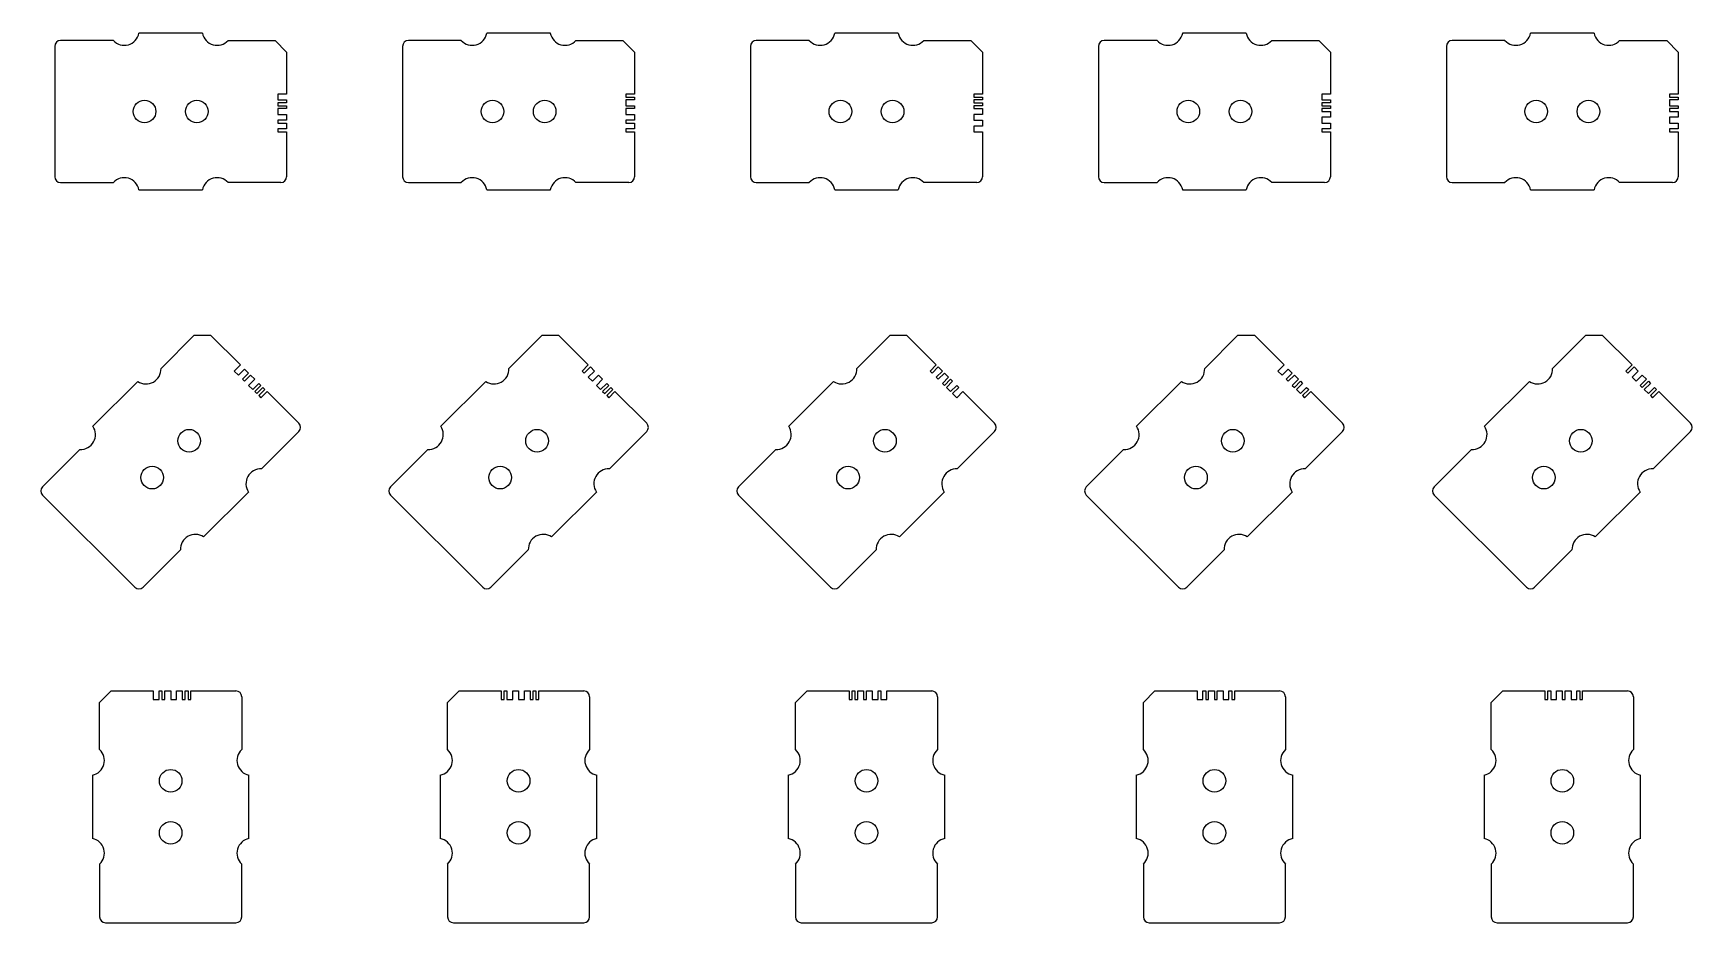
# Model space of a CAD drawing. Header units: millimetres. Extents: x -47 to 1127, y -640 to 27.
# Drawn here: x 553 to 1127, y -280 to 27 of the extents above; entities that cross this region are included whole.
import ezdxf

# ---------------------------------------------------------------- set-up
doc = ezdxf.new("R2010")
doc.units = ezdxf.units.MM
doc.layers.add('High_Quality', color=5, linetype='Continuous')
doc.layers.add('Normal_Quality', color=3, linetype='Continuous')

# ---------------------------------------------------------------- blocks, each defined once
blk = doc.blocks.new('MNAK_RECT_HOLE_05')
at = {"layer": 'High_Quality', "color": 5}
for p, q in [((-6, 40), (-6, 37)), ((-6, 37), (-4, 37)), ((-4, 37), (-4, 40)), ((-4, 40), (-3, 40)), ((-3, 40), (-3, 37)), ((-3, 37), (-2, 37)), ((-2, 37), (-2, 40)), ((-2, 40), (-1, 40)), ((-1, 40), (-1, 37)), ((-1, 37), (1, 37)), ((1, 37), (1, 40)), ((1, 40), (3, 40)), ((3, 40), (3, 37)), ((3, 37), (4, 37)), ((4, 37), (4, 40)), ((4, 40), (6, 40)), ((6, 40), (6, 37)), ((6, 37), (7, 37)), ((7, 37), (7, 40))]:
    blk.add_line(p, q, dxfattribs=at)
at = {"layer": 'High_Quality', "color": 5, "linetype": 'Continuous', "lineweight": 25}
for centre in [(0, 9), (0, -9)]:
    blk.add_circle(centre, 3.9, dxfattribs=at)
at = {"layer": 'Normal_Quality', "color": 3}
for p, q in [((-24.5, 36), (-20.5, 40)), ((-20.5, 40), (-6, 40)), ((7, 40), (22.5, 40))]:
    blk.add_line(p, q, dxfattribs=at)
at = {"layer": 'Normal_Quality', "color": 3, "linetype": 'Continuous', "lineweight": 25}
for p, q in [((-24.5, 19.78), (-24.5, 36)), ((24.5, 38), (24.5, 19.78)), ((-27, 10.95), (-27, -10.95)), ((27, -10.95), (27, 10.95)), ((-24.5, -19.78), (-24.5, -38)), ((24.5, -38), (24.5, -19.78)), ((-22.5, -40), (22.5, -40))]:
    blk.add_line(p, q, dxfattribs=at)
for centre, radius, start, end in [((22.5, 38), 2, 0, 90), ((-28, 16), 5.15, -78.80348, 47.1867), ((28, 16), 5.15, 132.8133, -101.19652), ((-28, -16), 5.15, -47.1867, 78.80348), ((28, -16), 5.15, 101.19652, -132.8133), ((-22.5, -38), 2, 180, -90), ((22.5, -38), 2, -90, 0)]:
    blk.add_arc(centre, radius, start, end, dxfattribs=at)
blk = doc.blocks.new('MNAK_RECT_HOLE_06')
at = {"layer": 'High_Quality', "color": 5}
for p, q in [((-6, 40), (-6, 37)), ((-6, 37), (-5, 37)), ((-5, 37), (-5, 40)), ((-5, 40), (-4, 40)), ((-4, 40), (-4, 37)), ((-4, 37), (-2, 37)), ((-2, 37), (-2, 40)), ((-2, 40), (-1, 40)), ((-1, 40), (-1, 37)), ((-1, 37), (1, 37)), ((1, 37), (1, 40)), ((1, 40), (3, 40)), ((3, 40), (3, 37)), ((3, 37), (4, 37)), ((4, 37), (4, 40)), ((4, 40), (6, 40)), ((6, 40), (6, 37)), ((6, 37), (7, 37)), ((7, 37), (7, 40))]:
    blk.add_line(p, q, dxfattribs=at)
at = {"layer": 'High_Quality', "color": 5, "linetype": 'Continuous', "lineweight": 25}
for centre in [(0, 9), (0, -9)]:
    blk.add_circle(centre, 3.9, dxfattribs=at)
at = {"layer": 'Normal_Quality', "color": 3}
for p, q in [((-24.5, 36), (-20.5, 40)), ((-20.5, 40), (-6, 40)), ((7, 40), (22.5, 40))]:
    blk.add_line(p, q, dxfattribs=at)
at = {"layer": 'Normal_Quality', "color": 3, "linetype": 'Continuous', "lineweight": 25}
for p, q in [((-24.5, 19.78), (-24.5, 36)), ((24.5, 38), (24.5, 19.78)), ((-27, 10.95), (-27, -10.95)), ((27, -10.95), (27, 10.95)), ((-24.5, -19.78), (-24.5, -38)), ((24.5, -38), (24.5, -19.78)), ((-22.5, -40), (22.5, -40))]:
    blk.add_line(p, q, dxfattribs=at)
for centre, radius, start, end in [((22.5, 38), 2, 0, 90), ((-28, 16), 5.15, -78.80348, 47.1867), ((28, 16), 5.15, 132.8133, -101.19652), ((-28, -16), 5.15, -47.1867, 78.80348), ((28, -16), 5.15, 101.19652, -132.8133), ((-22.5, -38), 2, 180, -90), ((22.5, -38), 2, -90, 0)]:
    blk.add_arc(centre, radius, start, end, dxfattribs=at)
blk = doc.blocks.new('MNAK_RECT_HOLE_07')
at = {"layer": 'High_Quality', "color": 5}
for p, q in [((-6, 40), (-6, 37)), ((-6, 37), (-5, 37)), ((-5, 37), (-5, 40)), ((-5, 40), (-4, 40)), ((-4, 40), (-4, 37)), ((-4, 37), (-3, 37)), ((-3, 37), (-3, 40)), ((-3, 40), (-2, 40)), ((-2, 40), (-2, 37)), ((-2, 37), (-1, 37)), ((-1, 37), (-1, 40)), ((-1, 40), (1, 40)), ((1, 40), (1, 37)), ((1, 37), (3, 37)), ((3, 37), (3, 40)), ((3, 40), (5, 40)), ((5, 40), (5, 37)), ((5, 37), (7, 37)), ((7, 37), (7, 40))]:
    blk.add_line(p, q, dxfattribs=at)
at = {"layer": 'High_Quality', "color": 5, "linetype": 'Continuous', "lineweight": 25}
for centre in [(0, 9), (0, -9)]:
    blk.add_circle(centre, 3.9, dxfattribs=at)
at = {"layer": 'Normal_Quality', "color": 3}
for p, q in [((-24.5, 36), (-20.5, 40)), ((-20.5, 40), (-6, 40)), ((7, 40), (22.5, 40))]:
    blk.add_line(p, q, dxfattribs=at)
at = {"layer": 'Normal_Quality', "color": 3, "linetype": 'Continuous', "lineweight": 25}
for p, q in [((-24.5, 19.78), (-24.5, 36)), ((24.5, 38), (24.5, 19.78)), ((-27, 10.95), (-27, -10.95)), ((27, -10.95), (27, 10.95)), ((-24.5, -19.78), (-24.5, -38)), ((24.5, -38), (24.5, -19.78)), ((-22.5, -40), (22.5, -40))]:
    blk.add_line(p, q, dxfattribs=at)
for centre, radius, start, end in [((22.5, 38), 2, 0, 90), ((-28, 16), 5.15, -78.80348, 47.1867), ((28, 16), 5.15, 132.8133, -101.19652), ((-28, -16), 5.15, -47.1867, 78.80348), ((28, -16), 5.15, 101.19652, -132.8133), ((-22.5, -38), 2, 180, -90), ((22.5, -38), 2, -90, 0)]:
    blk.add_arc(centre, radius, start, end, dxfattribs=at)
blk = doc.blocks.new('MNAK_RECT_HOLE_08')
at = {"layer": 'High_Quality', "color": 5}
for p, q in [((-6, 40), (-6, 37)), ((-6, 37), (-4, 37)), ((-4, 37), (-4, 40)), ((-4, 40), (-3, 40)), ((-3, 40), (-3, 37)), ((-3, 37), (-2, 37)), ((-2, 37), (-2, 40)), ((-2, 40), (-1, 40)), ((-1, 40), (-1, 37)), ((-1, 37), (0, 37)), ((0, 37), (0, 40)), ((0, 40), (2, 40)), ((2, 40), (2, 37)), ((2, 37), (4, 37)), ((4, 37), (4, 40)), ((4, 40), (6, 40)), ((6, 40), (6, 37)), ((6, 37), (7, 37)), ((7, 37), (7, 40))]:
    blk.add_line(p, q, dxfattribs=at)
at = {"layer": 'High_Quality', "color": 5, "linetype": 'Continuous', "lineweight": 25}
for centre in [(0, 9), (0, -9)]:
    blk.add_circle(centre, 3.9, dxfattribs=at)
at = {"layer": 'Normal_Quality', "color": 3}
for p, q in [((-24.5, 36), (-20.5, 40)), ((-20.5, 40), (-6, 40)), ((7, 40), (22.5, 40))]:
    blk.add_line(p, q, dxfattribs=at)
at = {"layer": 'Normal_Quality', "color": 3, "linetype": 'Continuous', "lineweight": 25}
for p, q in [((-24.5, 19.78), (-24.5, 36)), ((24.5, 38), (24.5, 19.78)), ((-27, 10.95), (-27, -10.95)), ((27, -10.95), (27, 10.95)), ((-24.5, -19.78), (-24.5, -38)), ((24.5, -38), (24.5, -19.78)), ((-22.5, -40), (22.5, -40))]:
    blk.add_line(p, q, dxfattribs=at)
for centre, radius, start, end in [((22.5, 38), 2, 0, 90), ((-28, 16), 5.15, -78.80348, 47.1867), ((28, 16), 5.15, 132.8133, -101.19652), ((-28, -16), 5.15, -47.1867, 78.80348), ((28, -16), 5.15, 101.19652, -132.8133), ((-22.5, -38), 2, 180, -90), ((22.5, -38), 2, -90, 0)]:
    blk.add_arc(centre, radius, start, end, dxfattribs=at)
blk = doc.blocks.new('MNAK_RECT_HOLE_09')
at = {"layer": 'High_Quality', "color": 5}
for p, q in [((-6, 40), (-6, 37)), ((-6, 37), (-5, 37)), ((-5, 37), (-5, 40)), ((-5, 40), (-4, 40)), ((-4, 40), (-4, 37)), ((-4, 37), (-2, 37)), ((-2, 37), (-2, 40)), ((-2, 40), (-1, 40)), ((-1, 40), (-1, 37)), ((-1, 37), (0, 37)), ((0, 37), (0, 40)), ((0, 40), (2, 40)), ((2, 40), (2, 37)), ((2, 37), (4, 37)), ((4, 37), (4, 40)), ((4, 40), (6, 40)), ((6, 40), (6, 37)), ((6, 37), (7, 37)), ((7, 37), (7, 40))]:
    blk.add_line(p, q, dxfattribs=at)
at = {"layer": 'High_Quality', "color": 5, "linetype": 'Continuous', "lineweight": 25}
for centre in [(0, 9), (0, -9)]:
    blk.add_circle(centre, 3.9, dxfattribs=at)
at = {"layer": 'Normal_Quality', "color": 3}
for p, q in [((-24.5, 36), (-20.5, 40)), ((-20.5, 40), (-6, 40)), ((7, 40), (22.5, 40))]:
    blk.add_line(p, q, dxfattribs=at)
at = {"layer": 'Normal_Quality', "color": 3, "linetype": 'Continuous', "lineweight": 25}
for p, q in [((-24.5, 19.78), (-24.5, 36)), ((24.5, 38), (24.5, 19.78)), ((-27, 10.95), (-27, -10.95)), ((27, -10.95), (27, 10.95)), ((-24.5, -19.78), (-24.5, -38)), ((24.5, -38), (24.5, -19.78)), ((-22.5, -40), (22.5, -40))]:
    blk.add_line(p, q, dxfattribs=at)
for centre, radius, start, end in [((22.5, 38), 2, 0, 90), ((-28, 16), 5.15, -78.80348, 47.1867), ((28, 16), 5.15, 132.8133, -101.19652), ((-28, -16), 5.15, -47.1867, 78.80348), ((28, -16), 5.15, 101.19652, -132.8133), ((-22.5, -38), 2, 180, -90), ((22.5, -38), 2, -90, 0)]:
    blk.add_arc(centre, radius, start, end, dxfattribs=at)
blk = doc.blocks.new('MNAK_RECT_HOLE_35')
at = {"layer": 'High_Quality', "color": 5}
for p, q in [((-6, 40), (-6, 37)), ((-6, 37), (-4, 37)), ((-4, 37), (-4, 40)), ((-4, 40), (-2, 40)), ((-2, 40), (-2, 37)), ((-2, 37), (-1, 37)), ((-1, 37), (-1, 40)), ((-1, 40), (1, 40)), ((1, 40), (1, 37)), ((1, 37), (3, 37)), ((3, 37), (3, 40)), ((3, 40), (4, 40)), ((4, 40), (4, 37)), ((4, 37), (5, 37)), ((5, 37), (5, 40)), ((5, 40), (6, 40)), ((6, 40), (6, 37)), ((6, 37), (7, 37)), ((7, 37), (7, 40))]:
    blk.add_line(p, q, dxfattribs=at)
at = {"layer": 'High_Quality', "color": 5, "linetype": 'Continuous', "lineweight": 25}
for centre in [(0, 9), (0, -9)]:
    blk.add_circle(centre, 3.9, dxfattribs=at)
at = {"layer": 'Normal_Quality', "color": 3}
for p, q in [((-24.5, 36), (-20.5, 40)), ((-20.5, 40), (-6, 40)), ((7, 40), (22.5, 40))]:
    blk.add_line(p, q, dxfattribs=at)
at = {"layer": 'Normal_Quality', "color": 3, "linetype": 'Continuous', "lineweight": 25}
for p, q in [((-24.5, 19.78), (-24.5, 36)), ((24.5, 38), (24.5, 19.78)), ((-27, 10.95), (-27, -10.95)), ((27, -10.95), (27, 10.95)), ((-24.5, -19.78), (-24.5, -38)), ((24.5, -38), (24.5, -19.78)), ((-22.5, -40), (22.5, -40))]:
    blk.add_line(p, q, dxfattribs=at)
for centre, radius, start, end in [((22.5, 38), 2, 0, 90), ((-28, 16), 5.15, -78.80348, 47.1867), ((28, 16), 5.15, 132.8133, -101.19652), ((-28, -16), 5.15, -47.1867, 78.80348), ((28, -16), 5.15, 101.19652, -132.8133), ((-22.5, -38), 2, 180, -90), ((22.5, -38), 2, -90, 0)]:
    blk.add_arc(centre, radius, start, end, dxfattribs=at)
blk = doc.blocks.new('MNAK_RECT_HOLE_36')
at = {"layer": 'High_Quality', "color": 5}
for p, q in [((-6, 40), (-6, 37)), ((-6, 37), (-5, 37)), ((-5, 37), (-5, 40)), ((-5, 40), (-3, 40)), ((-3, 40), (-3, 37)), ((-3, 37), (-1, 37)), ((-1, 37), (-1, 40)), ((-1, 40), (1, 40)), ((1, 40), (1, 37)), ((1, 37), (3, 37)), ((3, 37), (3, 40)), ((3, 40), (4, 40)), ((4, 40), (4, 37)), ((4, 37), (5, 37)), ((5, 37), (5, 40)), ((5, 40), (6, 40)), ((6, 40), (6, 37)), ((6, 37), (7, 37)), ((7, 37), (7, 40))]:
    blk.add_line(p, q, dxfattribs=at)
at = {"layer": 'High_Quality', "color": 5, "linetype": 'Continuous', "lineweight": 25}
for centre in [(0, 9), (0, -9)]:
    blk.add_circle(centre, 3.9, dxfattribs=at)
at = {"layer": 'Normal_Quality', "color": 3}
for p, q in [((-24.5, 36), (-20.5, 40)), ((-20.5, 40), (-6, 40)), ((7, 40), (22.5, 40))]:
    blk.add_line(p, q, dxfattribs=at)
at = {"layer": 'Normal_Quality', "color": 3, "linetype": 'Continuous', "lineweight": 25}
for p, q in [((-24.5, 19.78), (-24.5, 36)), ((24.5, 38), (24.5, 19.78)), ((-27, 10.95), (-27, -10.95)), ((27, -10.95), (27, 10.95)), ((-24.5, -19.78), (-24.5, -38)), ((24.5, -38), (24.5, -19.78)), ((-22.5, -40), (22.5, -40))]:
    blk.add_line(p, q, dxfattribs=at)
for centre, radius, start, end in [((22.5, 38), 2, 0, 90), ((-28, 16), 5.15, -78.80348, 47.1867), ((28, 16), 5.15, 132.8133, -101.19652), ((-28, -16), 5.15, -47.1867, 78.80348), ((28, -16), 5.15, 101.19652, -132.8133), ((-22.5, -38), 2, 180, -90), ((22.5, -38), 2, -90, 0)]:
    blk.add_arc(centre, radius, start, end, dxfattribs=at)
blk = doc.blocks.new('MNAK_RECT_HOLE_37')
at = {"layer": 'High_Quality', "color": 5}
for p, q in [((-6, 40), (-6, 37)), ((-6, 37), (-5, 37)), ((-5, 37), (-5, 40)), ((-5, 40), (-3, 40)), ((-3, 40), (-3, 37)), ((-3, 37), (-2, 37)), ((-2, 37), (-2, 40)), ((-2, 40), (0, 40)), ((0, 40), (0, 37)), ((0, 37), (1, 37)), ((1, 37), (1, 40)), ((1, 40), (2, 40)), ((2, 40), (2, 37)), ((2, 37), (4, 37)), ((4, 37), (4, 40)), ((4, 40), (5, 40)), ((5, 40), (5, 37)), ((5, 37), (7, 37)), ((7, 37), (7, 40))]:
    blk.add_line(p, q, dxfattribs=at)
at = {"layer": 'High_Quality', "color": 5, "linetype": 'Continuous', "lineweight": 25}
for centre in [(0, 9), (0, -9)]:
    blk.add_circle(centre, 3.9, dxfattribs=at)
at = {"layer": 'Normal_Quality', "color": 3}
for p, q in [((-24.5, 36), (-20.5, 40)), ((-20.5, 40), (-6, 40)), ((7, 40), (22.5, 40))]:
    blk.add_line(p, q, dxfattribs=at)
at = {"layer": 'Normal_Quality', "color": 3, "linetype": 'Continuous', "lineweight": 25}
for p, q in [((-24.5, 19.78), (-24.5, 36)), ((24.5, 38), (24.5, 19.78)), ((-27, 10.95), (-27, -10.95)), ((27, -10.95), (27, 10.95)), ((-24.5, -19.78), (-24.5, -38)), ((24.5, -38), (24.5, -19.78)), ((-22.5, -40), (22.5, -40))]:
    blk.add_line(p, q, dxfattribs=at)
for centre, radius, start, end in [((22.5, 38), 2, 0, 90), ((-28, 16), 5.15, -78.80348, 47.1867), ((28, 16), 5.15, 132.8133, -101.19652), ((-28, -16), 5.15, -47.1867, 78.80348), ((28, -16), 5.15, 101.19652, -132.8133), ((-22.5, -38), 2, 180, -90), ((22.5, -38), 2, -90, 0)]:
    blk.add_arc(centre, radius, start, end, dxfattribs=at)
blk = doc.blocks.new('MNAK_RECT_HOLE_38')
at = {"layer": 'High_Quality', "color": 5}
for p, q in [((-6, 40), (-6, 37)), ((-6, 37), (-4, 37)), ((-4, 37), (-4, 40)), ((-4, 40), (-2, 40)), ((-2, 40), (-2, 37)), ((-2, 37), (-1, 37)), ((-1, 37), (-1, 40)), ((-1, 40), (1, 40)), ((1, 40), (1, 37)), ((1, 37), (2, 37)), ((2, 37), (2, 40)), ((2, 40), (3, 40)), ((3, 40), (3, 37)), ((3, 37), (5, 37)), ((5, 37), (5, 40)), ((5, 40), (6, 40)), ((6, 40), (6, 37)), ((6, 37), (7, 37)), ((7, 37), (7, 40))]:
    blk.add_line(p, q, dxfattribs=at)
at = {"layer": 'High_Quality', "color": 5, "linetype": 'Continuous', "lineweight": 25}
for centre in [(0, 9), (0, -9)]:
    blk.add_circle(centre, 3.9, dxfattribs=at)
at = {"layer": 'Normal_Quality', "color": 3}
for p, q in [((-24.5, 36), (-20.5, 40)), ((-20.5, 40), (-6, 40)), ((7, 40), (22.5, 40))]:
    blk.add_line(p, q, dxfattribs=at)
at = {"layer": 'Normal_Quality', "color": 3, "linetype": 'Continuous', "lineweight": 25}
for p, q in [((-24.5, 19.78), (-24.5, 36)), ((24.5, 38), (24.5, 19.78)), ((-27, 10.95), (-27, -10.95)), ((27, -10.95), (27, 10.95)), ((-24.5, -19.78), (-24.5, -38)), ((24.5, -38), (24.5, -19.78)), ((-22.5, -40), (22.5, -40))]:
    blk.add_line(p, q, dxfattribs=at)
for centre, radius, start, end in [((22.5, 38), 2, 0, 90), ((-28, 16), 5.15, -78.80348, 47.1867), ((28, 16), 5.15, 132.8133, -101.19652), ((-28, -16), 5.15, -47.1867, 78.80348), ((28, -16), 5.15, 101.19652, -132.8133), ((-22.5, -38), 2, 180, -90), ((22.5, -38), 2, -90, 0)]:
    blk.add_arc(centre, radius, start, end, dxfattribs=at)
blk = doc.blocks.new('MNAK_RECT_HOLE_39')
at = {"layer": 'High_Quality', "color": 5}
for p, q in [((-6, 40), (-6, 37)), ((-6, 37), (-5, 37)), ((-5, 37), (-5, 40)), ((-5, 40), (-3, 40)), ((-3, 40), (-3, 37)), ((-3, 37), (-1, 37)), ((-1, 37), (-1, 40)), ((-1, 40), (1, 40)), ((1, 40), (1, 37)), ((1, 37), (2, 37)), ((2, 37), (2, 40)), ((2, 40), (3, 40)), ((3, 40), (3, 37)), ((3, 37), (5, 37)), ((5, 37), (5, 40)), ((5, 40), (6, 40)), ((6, 40), (6, 37)), ((6, 37), (7, 37)), ((7, 37), (7, 40))]:
    blk.add_line(p, q, dxfattribs=at)
at = {"layer": 'High_Quality', "color": 5, "linetype": 'Continuous', "lineweight": 25}
for centre in [(0, 9), (0, -9)]:
    blk.add_circle(centre, 3.9, dxfattribs=at)
at = {"layer": 'Normal_Quality', "color": 3}
for p, q in [((-24.5, 36), (-20.5, 40)), ((-20.5, 40), (-6, 40)), ((7, 40), (22.5, 40))]:
    blk.add_line(p, q, dxfattribs=at)
at = {"layer": 'Normal_Quality', "color": 3, "linetype": 'Continuous', "lineweight": 25}
for p, q in [((-24.5, 19.78), (-24.5, 36)), ((24.5, 38), (24.5, 19.78)), ((-27, 10.95), (-27, -10.95)), ((27, -10.95), (27, 10.95)), ((-24.5, -19.78), (-24.5, -38)), ((24.5, -38), (24.5, -19.78)), ((-22.5, -40), (22.5, -40))]:
    blk.add_line(p, q, dxfattribs=at)
for centre, radius, start, end in [((22.5, 38), 2, 0, 90), ((-28, 16), 5.15, -78.80348, 47.1867), ((28, 16), 5.15, 132.8133, -101.19652), ((-28, -16), 5.15, -47.1867, 78.80348), ((28, -16), 5.15, 101.19652, -132.8133), ((-22.5, -38), 2, 180, -90), ((22.5, -38), 2, -90, 0)]:
    blk.add_arc(centre, radius, start, end, dxfattribs=at)
blk = doc.blocks.new('MNAK_RECT_HOLE_65')
at = {"layer": 'High_Quality', "color": 5}
for p, q in [((-6, 40), (-6, 37)), ((-6, 37), (-4, 37)), ((-4, 37), (-4, 40)), ((-4, 40), (-3, 40)), ((-3, 40), (-3, 37)), ((-3, 37), (-2, 37)), ((-2, 37), (-2, 40)), ((-2, 40), (0, 40)), ((0, 40), (0, 37)), ((0, 37), (2, 37)), ((2, 37), (2, 40)), ((2, 40), (4, 40)), ((4, 40), (4, 37)), ((4, 37), (5, 37)), ((5, 37), (5, 40)), ((5, 40), (6, 40)), ((6, 40), (6, 37)), ((6, 37), (7, 37)), ((7, 37), (7, 40))]:
    blk.add_line(p, q, dxfattribs=at)
at = {"layer": 'High_Quality', "color": 5, "linetype": 'Continuous', "lineweight": 25}
for centre in [(0, 9), (0, -9)]:
    blk.add_circle(centre, 3.9, dxfattribs=at)
at = {"layer": 'Normal_Quality', "color": 3}
for p, q in [((-24.5, 36), (-20.5, 40)), ((-20.5, 40), (-6, 40)), ((7, 40), (22.5, 40))]:
    blk.add_line(p, q, dxfattribs=at)
at = {"layer": 'Normal_Quality', "color": 3, "linetype": 'Continuous', "lineweight": 25}
for p, q in [((-24.5, 19.78), (-24.5, 36)), ((24.5, 38), (24.5, 19.78)), ((-27, 10.95), (-27, -10.95)), ((27, -10.95), (27, 10.95)), ((-24.5, -19.78), (-24.5, -38)), ((24.5, -38), (24.5, -19.78)), ((-22.5, -40), (22.5, -40))]:
    blk.add_line(p, q, dxfattribs=at)
for centre, radius, start, end in [((22.5, 38), 2, 0, 90), ((-28, 16), 5.15, -78.80348, 47.1867), ((28, 16), 5.15, 132.8133, -101.19652), ((-28, -16), 5.15, -47.1867, 78.80348), ((28, -16), 5.15, 101.19652, -132.8133), ((-22.5, -38), 2, 180, -90), ((22.5, -38), 2, -90, 0)]:
    blk.add_arc(centre, radius, start, end, dxfattribs=at)
blk = doc.blocks.new('MNAK_RECT_HOLE_66')
at = {"layer": 'High_Quality', "color": 5}
for p, q in [((-6, 40), (-6, 37)), ((-6, 37), (-5, 37)), ((-5, 37), (-5, 40)), ((-5, 40), (-4, 40)), ((-4, 40), (-4, 37)), ((-4, 37), (-2, 37)), ((-2, 37), (-2, 40)), ((-2, 40), (0, 40)), ((0, 40), (0, 37)), ((0, 37), (2, 37)), ((2, 37), (2, 40)), ((2, 40), (4, 40)), ((4, 40), (4, 37)), ((4, 37), (5, 37)), ((5, 37), (5, 40)), ((5, 40), (6, 40)), ((6, 40), (6, 37)), ((6, 37), (7, 37)), ((7, 37), (7, 40))]:
    blk.add_line(p, q, dxfattribs=at)
at = {"layer": 'High_Quality', "color": 5, "linetype": 'Continuous', "lineweight": 25}
for centre in [(0, 9), (0, -9)]:
    blk.add_circle(centre, 3.9, dxfattribs=at)
at = {"layer": 'Normal_Quality', "color": 3}
for p, q in [((-24.5, 36), (-20.5, 40)), ((-20.5, 40), (-6, 40)), ((7, 40), (22.5, 40))]:
    blk.add_line(p, q, dxfattribs=at)
at = {"layer": 'Normal_Quality', "color": 3, "linetype": 'Continuous', "lineweight": 25}
for p, q in [((-24.5, 19.78), (-24.5, 36)), ((24.5, 38), (24.5, 19.78)), ((-27, 10.95), (-27, -10.95)), ((27, -10.95), (27, 10.95)), ((-24.5, -19.78), (-24.5, -38)), ((24.5, -38), (24.5, -19.78)), ((-22.5, -40), (22.5, -40))]:
    blk.add_line(p, q, dxfattribs=at)
for centre, radius, start, end in [((22.5, 38), 2, 0, 90), ((-28, 16), 5.15, -78.80348, 47.1867), ((28, 16), 5.15, 132.8133, -101.19652), ((-28, -16), 5.15, -47.1867, 78.80348), ((28, -16), 5.15, 101.19652, -132.8133), ((-22.5, -38), 2, 180, -90), ((22.5, -38), 2, -90, 0)]:
    blk.add_arc(centre, radius, start, end, dxfattribs=at)
blk = doc.blocks.new('MNAK_RECT_HOLE_67')
at = {"layer": 'High_Quality', "color": 5}
for p, q in [((-6, 40), (-6, 37)), ((-6, 37), (-5, 37)), ((-5, 37), (-5, 40)), ((-5, 40), (-4, 40)), ((-4, 40), (-4, 37)), ((-4, 37), (-3, 37)), ((-3, 37), (-3, 40)), ((-3, 40), (-1, 40)), ((-1, 40), (-1, 37)), ((-1, 37), (0, 37)), ((0, 37), (0, 40)), ((0, 40), (2, 40)), ((2, 40), (2, 37)), ((2, 37), (4, 37)), ((4, 37), (4, 40)), ((4, 40), (5, 40)), ((5, 40), (5, 37)), ((5, 37), (7, 37)), ((7, 37), (7, 40))]:
    blk.add_line(p, q, dxfattribs=at)
at = {"layer": 'High_Quality', "color": 5, "linetype": 'Continuous', "lineweight": 25}
for centre in [(0, 9), (0, -9)]:
    blk.add_circle(centre, 3.9, dxfattribs=at)
at = {"layer": 'Normal_Quality', "color": 3}
for p, q in [((-24.5, 36), (-20.5, 40)), ((-20.5, 40), (-6, 40)), ((7, 40), (22.5, 40))]:
    blk.add_line(p, q, dxfattribs=at)
at = {"layer": 'Normal_Quality', "color": 3, "linetype": 'Continuous', "lineweight": 25}
for p, q in [((-24.5, 19.78), (-24.5, 36)), ((24.5, 38), (24.5, 19.78)), ((-27, 10.95), (-27, -10.95)), ((27, -10.95), (27, 10.95)), ((-24.5, -19.78), (-24.5, -38)), ((24.5, -38), (24.5, -19.78)), ((-22.5, -40), (22.5, -40))]:
    blk.add_line(p, q, dxfattribs=at)
for centre, radius, start, end in [((22.5, 38), 2, 0, 90), ((-28, 16), 5.15, -78.80348, 47.1867), ((28, 16), 5.15, 132.8133, -101.19652), ((-28, -16), 5.15, -47.1867, 78.80348), ((28, -16), 5.15, 101.19652, -132.8133), ((-22.5, -38), 2, 180, -90), ((22.5, -38), 2, -90, 0)]:
    blk.add_arc(centre, radius, start, end, dxfattribs=at)
blk = doc.blocks.new('MNAK_RECT_HOLE_68')
at = {"layer": 'High_Quality', "color": 5}
for p, q in [((-6, 40), (-6, 37)), ((-6, 37), (-4, 37)), ((-4, 37), (-4, 40)), ((-4, 40), (-3, 40)), ((-3, 40), (-3, 37)), ((-3, 37), (-2, 37)), ((-2, 37), (-2, 40)), ((-2, 40), (0, 40)), ((0, 40), (0, 37)), ((0, 37), (1, 37)), ((1, 37), (1, 40)), ((1, 40), (3, 40)), ((3, 40), (3, 37)), ((3, 37), (5, 37)), ((5, 37), (5, 40)), ((5, 40), (6, 40)), ((6, 40), (6, 37)), ((6, 37), (7, 37)), ((7, 37), (7, 40))]:
    blk.add_line(p, q, dxfattribs=at)
at = {"layer": 'High_Quality', "color": 5, "linetype": 'Continuous', "lineweight": 25}
for centre in [(0, 9), (0, -9)]:
    blk.add_circle(centre, 3.9, dxfattribs=at)
at = {"layer": 'Normal_Quality', "color": 3}
for p, q in [((-24.5, 36), (-20.5, 40)), ((-20.5, 40), (-6, 40)), ((7, 40), (22.5, 40))]:
    blk.add_line(p, q, dxfattribs=at)
at = {"layer": 'Normal_Quality', "color": 3, "linetype": 'Continuous', "lineweight": 25}
for p, q in [((-24.5, 19.78), (-24.5, 36)), ((24.5, 38), (24.5, 19.78)), ((-27, 10.95), (-27, -10.95)), ((27, -10.95), (27, 10.95)), ((-24.5, -19.78), (-24.5, -38)), ((24.5, -38), (24.5, -19.78)), ((-22.5, -40), (22.5, -40))]:
    blk.add_line(p, q, dxfattribs=at)
for centre, radius, start, end in [((22.5, 38), 2, 0, 90), ((-28, 16), 5.15, -78.80348, 47.1867), ((28, 16), 5.15, 132.8133, -101.19652), ((-28, -16), 5.15, -47.1867, 78.80348), ((28, -16), 5.15, 101.19652, -132.8133), ((-22.5, -38), 2, 180, -90), ((22.5, -38), 2, -90, 0)]:
    blk.add_arc(centre, radius, start, end, dxfattribs=at)
blk = doc.blocks.new('MNAK_RECT_HOLE_69')
at = {"layer": 'High_Quality', "color": 5}
for p, q in [((-6, 40), (-6, 37)), ((-6, 37), (-5, 37)), ((-5, 37), (-5, 40)), ((-5, 40), (-4, 40)), ((-4, 40), (-4, 37)), ((-4, 37), (-2, 37)), ((-2, 37), (-2, 40)), ((-2, 40), (0, 40)), ((0, 40), (0, 37)), ((0, 37), (1, 37)), ((1, 37), (1, 40)), ((1, 40), (3, 40)), ((3, 40), (3, 37)), ((3, 37), (5, 37)), ((5, 37), (5, 40)), ((5, 40), (6, 40)), ((6, 40), (6, 37)), ((6, 37), (7, 37)), ((7, 37), (7, 40))]:
    blk.add_line(p, q, dxfattribs=at)
at = {"layer": 'High_Quality', "color": 5, "linetype": 'Continuous', "lineweight": 25}
for centre in [(0, 9), (0, -9)]:
    blk.add_circle(centre, 3.9, dxfattribs=at)
at = {"layer": 'Normal_Quality', "color": 3}
for p, q in [((-24.5, 36), (-20.5, 40)), ((-20.5, 40), (-6, 40)), ((7, 40), (22.5, 40))]:
    blk.add_line(p, q, dxfattribs=at)
at = {"layer": 'Normal_Quality', "color": 3, "linetype": 'Continuous', "lineweight": 25}
for p, q in [((-24.5, 19.78), (-24.5, 36)), ((24.5, 38), (24.5, 19.78)), ((-27, 10.95), (-27, -10.95)), ((27, -10.95), (27, 10.95)), ((-24.5, -19.78), (-24.5, -38)), ((24.5, -38), (24.5, -19.78)), ((-22.5, -40), (22.5, -40))]:
    blk.add_line(p, q, dxfattribs=at)
for centre, radius, start, end in [((22.5, 38), 2, 0, 90), ((-28, 16), 5.15, -78.80348, 47.1867), ((28, 16), 5.15, 132.8133, -101.19652), ((-28, -16), 5.15, -47.1867, 78.80348), ((28, -16), 5.15, 101.19652, -132.8133), ((-22.5, -38), 2, 180, -90), ((22.5, -38), 2, -90, 0)]:
    blk.add_arc(centre, radius, start, end, dxfattribs=at)

msp = doc.modelspace()

# ---------------------------------------------------------------- block references
for name, p, rotation in [('MNAK_RECT_HOLE_05', (600, 0), -90), ('MNAK_RECT_HOLE_06', (720, 0), -90), ('MNAK_RECT_HOLE_07', (840, 0), -90), ('MNAK_RECT_HOLE_08', (960, 0), -90), ('MNAK_RECT_HOLE_09', (1080, 0), -90), ('MNAK_RECT_HOLE_35', (600, -120), -45), ('MNAK_RECT_HOLE_36', (720, -120), -45), ('MNAK_RECT_HOLE_37', (840, -120), -45), ('MNAK_RECT_HOLE_38', (960, -120), -45), ('MNAK_RECT_HOLE_39', (1080, -120), -45)]:
    msp.add_blockref(name, p, dxfattribs=dict(rotation=rotation))
for name, p in [('MNAK_RECT_HOLE_65', (600, -240)), ('MNAK_RECT_HOLE_66', (720, -240)), ('MNAK_RECT_HOLE_67', (840, -240)), ('MNAK_RECT_HOLE_68', (960, -240)), ('MNAK_RECT_HOLE_69', (1080, -240))]:
    msp.add_blockref(name, p)

doc.saveas('drawing.dxf')
